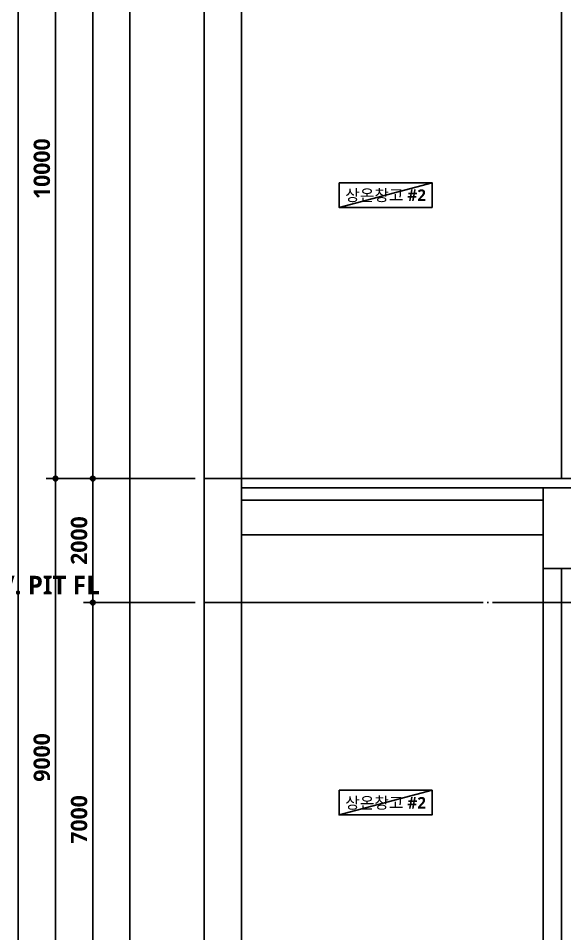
# Model space of a CAD drawing. Header units: millimetres. Extents: x 0 to 356400, y 0 to 68257.
# Drawn here: x 277625 to 286438, y 23196 to 37966 of the extents above; entities that cross this region are included whole.
import ezdxf
from ezdxf.enums import TextEntityAlignment as Align

# ---------------------------------------------------------------- set-up
doc = ezdxf.new("R2010")
doc.units = ezdxf.units.MM
doc.header["$LTSCALE"] = 75
doc.linetypes.add('CEN', pattern=[62, 60, -1, 0, -1])
doc.layers.get('Defpoints').update_dxf_attribs({"color": 161})
for name, color, linetype in [('A-ANNO-GRA2', 4, 'Continuous'), ('A-ANNO-TEXT1', 7, 'Continuous'), ('A-CEN', 1, 'CEN'), ('A-ST-AXIS-DIM', 7, 'Continuous'), ('ELE3', 4, 'Continuous'), ('주단면도-1$0$A-FIN-TYP1', 6, 'Continuous'), ('주단면도-1$0$A-ST-CONC', 2, 'Continuous'), ('주단면도-1$0$A-WALL-MASN', 3, 'Continuous')]:
    doc.layers.add(name, color=color, linetype=linetype)
doc.layers.add('G(그리드1)', color=185, linetype='Continuous', plot=False)
doc.layers.add('G(그리드2)', color=235, linetype='Continuous', plot=False)
doc.styles.add('SH_대대리576', font='')
doc.styles.add('SH_진천_나눔', font='NanumGothicBold.ttf')
doc.styles.add('성본리_나눔BO', font='')
doc.styles.get('SH_대대리576').set_extended_font_data('NanumGothic', bold=True)
doc.styles.get('성본리_나눔BO').set_extended_font_data('NanumGothic', bold=True)
doc.dimstyles.new('SHP 75', dxfattribs={"dimscale": 75, "dimtxt": 3.5, "dimasz": 1, "dimexe": 2, "dimexo": 2, "dimgap": 1, "dimtad": 1, "dimdec": 0, "dimzin": 0, "dimdsep": 46, "dimtxsty": 'SH_대대리576', "dimblk": 'DIMDOT', "dimcen": 0.09, "dimclrd": 256, "dimclre": 256, "dimclrt": 3, "dimadec": 0, "dimazin": 1, "dimtfac": 1, "dimtdec": 0, "dimtix": 1, "dimtmove": 2, "dimatfit": 0, "dimldrblk": 'DIMDOT', "dimfxl": 1, "dimtfillclr": 3, "dimtolj": 1, "dimtzin": 0, "dimlwd": -1, "dimlwe": -1, "dimarcsym": 0})

# ---------------------------------------------------------------- blocks, each defined once
blk = doc.blocks.new('DIMDOT')
at = {"color": 0}
blk.add_line((-2, 0), (2, 0), dxfattribs=at)
for radius in [0.5, 0.25]:
    blk.add_circle((0, 0), radius, dxfattribs=at)
blk = doc.blocks.new('*D9396')
at = {"layer": 'A-ST-AXIS-DIM'}
for p, q in [((280475, 30539), (278075, 30539)), ((278225, 21614), (278225, 30464)), ((280475, 21539), (278075, 21539))]:
    blk.add_line(p, q, dxfattribs=at)
at = {"layer": 'Defpoints', "color": 0}
for p in [(278225, 30539), (280625, 30539), (280625, 21539)]:
    blk.add_point(p, dxfattribs=at)
at = {"layer": 'A-ST-AXIS-DIM', "linetype": 'ByBlock', "xscale": 75, "yscale": 75, "zscale": 75}
for p, rotation in [((278225, 30539), 90), ((278225, 21539), 270)]:
    blk.add_blockref('DIMDOT', p, dxfattribs=dict(at, rotation=rotation))
at = {"layer": 'A-ST-AXIS-DIM', "color": 3, "insert": (278005, 26039), "char_height": 262.5, "attachment_point": 5, "rotation": 90, "style": 'SH_진천_나눔'}
blk.add_mtext('\\A1;9000', dxfattribs=at)
blk = doc.blocks.new('*D9397')
at = {"layer": 'A-ST-AXIS-DIM'}
for p, q in [((280475, 40539), (278075, 40539)), ((278225, 40464), (278225, 30614)), ((280475, 30539), (278075, 30539))]:
    blk.add_line(p, q, dxfattribs=at)
at = {"layer": 'Defpoints', "color": 0}
for p in [(280625, 40539), (278225, 30539), (280625, 30539)]:
    blk.add_point(p, dxfattribs=at)
at = {"layer": 'A-ST-AXIS-DIM', "linetype": 'ByBlock', "xscale": 75, "yscale": 75, "zscale": 75}
for p, rotation in [((278225, 40539), 90), ((278225, 30539), 270)]:
    blk.add_blockref('DIMDOT', p, dxfattribs=dict(at, rotation=rotation))
at = {"layer": 'A-ST-AXIS-DIM', "color": 3, "insert": (278006, 35539), "char_height": 262.5, "attachment_point": 5, "rotation": 90, "style": 'SH_진천_나눔'}
blk.add_mtext('\\A1;10000', dxfattribs=at)
blk = doc.blocks.new('*D9416')
at = {"layer": 'A-ST-AXIS-DIM'}
for p, q in [((280475, 28539), (278675, 28539)), ((278825, 21614), (278825, 28464)), ((280475, 21539), (278675, 21539))]:
    blk.add_line(p, q, dxfattribs=at)
at = {"layer": 'Defpoints', "color": 0}
for p in [(278825, 28539), (280625, 28539), (280625, 21539)]:
    blk.add_point(p, dxfattribs=at)
at = {"layer": 'A-ST-AXIS-DIM', "linetype": 'ByBlock', "xscale": 75, "yscale": 75, "zscale": 75}
for p, rotation in [((278825, 28539), 90), ((278825, 21539), 270)]:
    blk.add_blockref('DIMDOT', p, dxfattribs=dict(at, rotation=rotation))
at = {"layer": 'A-ST-AXIS-DIM', "color": 3, "insert": (278606, 25039), "char_height": 262.5, "attachment_point": 5, "rotation": 90, "style": 'SH_진천_나눔'}
blk.add_mtext('\\A1;7000', dxfattribs=at)
blk = doc.blocks.new('*D9417')
at = {"layer": 'A-ST-AXIS-DIM'}
for p, q in [((280475, 30539), (278675, 30539)), ((278825, 30464), (278825, 28614)), ((280475, 28539), (278675, 28539))]:
    blk.add_line(p, q, dxfattribs=at)
at = {"layer": 'Defpoints', "color": 0}
for p in [(280625, 30539), (278825, 28539), (280625, 28539)]:
    blk.add_point(p, dxfattribs=at)
at = {"layer": 'A-ST-AXIS-DIM', "linetype": 'ByBlock', "xscale": 75, "yscale": 75, "zscale": 75}
for p, rotation in [((278825, 30539), 90), ((278825, 28539), 270)]:
    blk.add_blockref('DIMDOT', p, dxfattribs=dict(at, rotation=rotation))
at = {"layer": 'A-ST-AXIS-DIM', "color": 3, "insert": (278606, 29539), "char_height": 262.5, "attachment_point": 5, "rotation": 90, "style": 'SH_진천_나눔'}
blk.add_mtext('\\A1;2000', dxfattribs=at)

msp = doc.modelspace()

# ---------------------------------------------------------------- linework, layer by layer
at = {"layer": 'A-ANNO-GRA2'}
for points in [[(282798.4, 35313.3), (284298.4, 35313.3), (284298.4, 34915.1), (282798.4, 34915.1)], [(282798.4, 25509), (284298.4, 25509), (284298.4, 25110.8), (282798.4, 25110.8)]]:
    msp.add_lwpolyline(points, close=True, dxfattribs=at)
at = {"layer": 'A-CEN'}
for p, q in [((280625, 30538.6), (298525, 30538.6)), ((280625, 28538.6), (298525, 28538.6))]:
    msp.add_line(p, q, dxfattribs=at)
at = {"layer": 'ELE3'}
for p, q in [((286388.3, 30538.6), (286388.3, 40188.6)), ((281225, 29632.6), (286088.3, 29632.6)), ((286088.3, 21538.6), (286088.3, 29088.6))]:
    msp.add_line(p, q, dxfattribs=at)
at = {"layer": 'G(그리드1)'}
for points in [[(301525, 59900), (277625, 59900), (277625, 3600), (301525, 3600)], [(300925, 59300), (278225, 59300), (278225, 4200), (300925, 4200)], [(300325, 58700), (278825, 58700), (278825, 4800), (300325, 4800)], [(299725, 58100), (279425, 58100), (279425, 5400), (299725, 5400)], [(298525, 56900), (280625, 56900), (280625, 6600), (298525, 6600)]]:
    msp.add_lwpolyline(points, close=True, dxfattribs=at)
at = {"layer": 'G(그리드2)'}
for p, q in [((284298.4, 35313.3), (282798.4, 34915.1)), ((284298.4, 25509), (282798.4, 25110.8))]:
    msp.add_line(p, q, dxfattribs=at)
msp.add_lwpolyline([(297925, 56300), (281225, 56300), (281225, 7200), (297925, 7200)], close=True, dxfattribs=at)
at = {"layer": '주단면도-1$0$A-FIN-TYP1'}
msp.add_lwpolyline([(281225, 30538.6), (287188.3, 30538.6)], dxfattribs=at)
at = {"layer": '주단면도-1$0$A-ST-CONC'}
for p, q in [((281225, 30388.6), (287188.3, 30388.6)), ((281225, 30188.6), (286088.3, 30188.6))]:
    msp.add_line(p, q, dxfattribs=at)
msp.add_lwpolyline([(286088.3, 29088.6), (287188.3, 29088.6), (287188.3, 30388.6), (286088.3, 30388.6)], close=True, dxfattribs=at)
at = {"layer": '주단면도-1$0$A-WALL-MASN'}
msp.add_line((286388.3, 29088.6), (286388.3, 21388.6), dxfattribs=at)

# ---------------------------------------------------------------- texts
at = {"layer": 'A-ANNO-TEXT1', "style": '성본리_나눔BO'}
for p in [(283548.4, 35114.2), (283548.4, 25309.9)]:
    msp.add_text('상온창고 #2', height=187.5, dxfattribs=at).set_placement(p, align=Align.MIDDLE)
at = {"layer": 'A-ANNO-TEXT1', "style": 'SH_대대리576'}
msp.add_text('화물용 ELEV. PIT FL', height=300, dxfattribs=at).set_placement((275420.6, 28670.1))

# ---------------------------------------------------------------- dimensions: what is measured, and where the dimension line sits
at = {"layer": 'A-ST-AXIS-DIM'}
for base, p1, p2, angle, picture, middle in [((278225, 30538.6), (280625, 40538.6), (280625, 30538.6), 90, '*D9397', (278006.1, 35538.6)), ((278225, 30538.6), (280625, 21538.6), (280625, 30538.6), 270, '*D9396', (278005.1, 26038.6)), ((278825, 28538.6), (280625, 30538.6), (280625, 28538.6), 90, '*D9417', (278605.7, 29538.6)), ((278825, 28538.6), (280625, 21538.6), (280625, 28538.6), 270, '*D9416', (278606.1, 25038.6))]:
    dim = msp.add_linear_dim(base=base, p1=p1, p2=p2, angle=angle, dimstyle='SHP 75', override={"dimtxsty": 'SH_진천_나눔', "dimldrblk": 'DIMDOT'}, dxfattribs=at)
    dim.commit()
    dim.dimension.update_dxf_attribs({"geometry": picture, "text_midpoint": middle})

doc.saveas('drawing.dxf')
